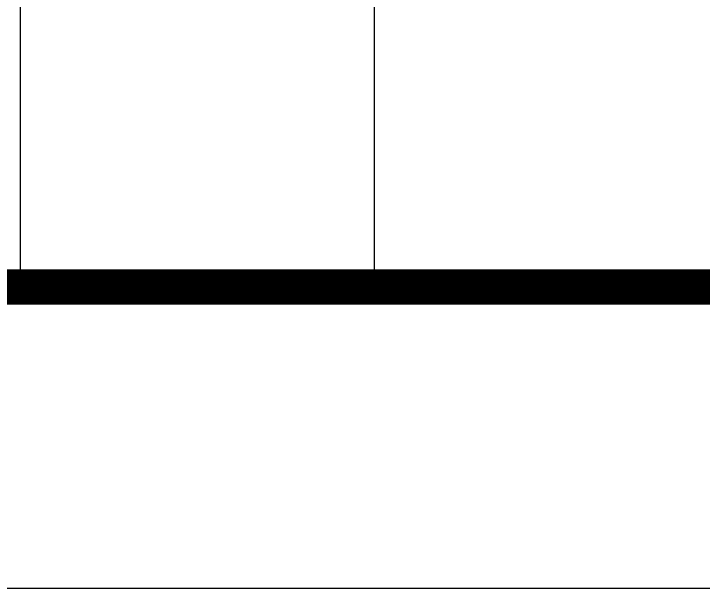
# Model space of a CAD drawing. Extents: x -46552 to 500351, y 55470 to 139570.
# Drawn here: x 310975 to 313265, y 55470 to 57378 of the extents above; entities that cross this region are included whole.
import ezdxf

# ---------------------------------------------------------------- set-up
doc = ezdxf.new("R2010")
doc.units = 0
doc.header["$LTSCALE"] = 1000
doc.header["$MEASUREMENT"] = 0
doc.layers.add('PUB_TITLE', color=7, linetype='Continuous')
doc.layers.add('TK', color=126, linetype='Continuous')

# ---------------------------------------------------------------- blocks, each defined once
blk = doc.blocks.new('jztq')
at = {"layer": 'TK'}
for p, q in [((256167.5, 257454.9), (264167.5, 257454.9)), ((256167.5, 256278.4), (264167.5, 256278.4))]:
    blk.add_line(p, q, dxfattribs=at)
at = {"layer": 'TK', "const_width": 117.6}
blk.add_lwpolyline([(256167.5, 298383.8), (264167.5, 298383.8), (264167.5, 240984.3), (256167.5, 240984.3)], close=True, dxfattribs=at)

msp = doc.modelspace()

# ---------------------------------------------------------------- linework, layer by layer
at = {"layer": 'PUB_TITLE', "color": 4}
msp.add_lwpolyline([(294701.6, 55470.3), (354101.6, 55470.3), (354101.6, 139570.3), (294701.6, 139570.3)], close=True, dxfattribs=at)
at = {"layer": 'PUB_TITLE', "color": 4, "const_width": 100}
msp.add_lwpolyline([(295701.6, 56470.3), (353101.6, 56470.3), (353101.6, 137070.3), (295701.6, 137070.3)], close=True, dxfattribs=at)

# ---------------------------------------------------------------- block references
at = {"rotation": 270}
msp.add_blockref('jztq', (54717.3, 320637.8), dxfattribs=at)

doc.saveas('drawing.dxf')
